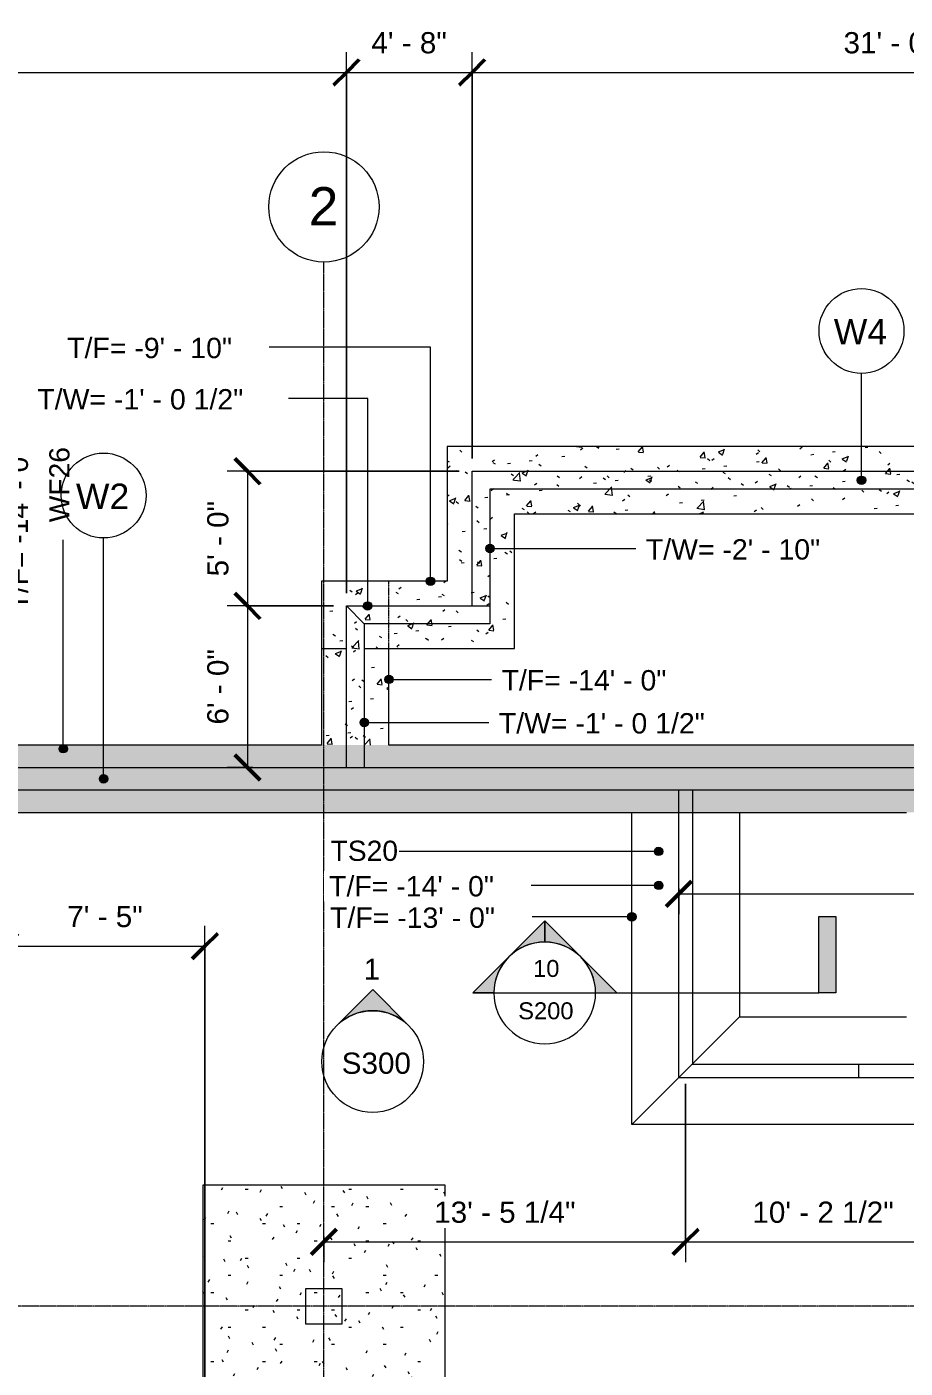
# Model space of a CAD drawing. Header units: inches. Extents: x -4143 to -1685, y 9660 to 12417.
# Drawn here: x -3287 to -2895, y 11820 to 12417 of the extents above; entities that cross this region are included whole.
import ezdxf

# ---------------------------------------------------------------- set-up
doc = ezdxf.new("R2010")
doc.units = ezdxf.units.IN
doc.header["$MEASUREMENT"] = 0
doc.linetypes.add('Línea de rejilla', pattern=[0.875, 0.5, -0.125, 0.125, -0.125])
doc.linetypes.add('Trazo', pattern=[0.25, 0.125, -0.125])
for name, color, linetype, lineweight in [('A-ANNO-DIMS', 211, 'Continuous', 9), ('A-ANNO-DIMS-96', 211, 'Continuous', 9), ('A-WALL', 113, 'Continuous', 9), ('A-WALL-IDEN', 211, 'Continuous', 9), ('G-ANNO-DIMS', 111, 'Continuous', 9), ('G-ANNO-SYMB', 111, 'Continuous', 9), ('S-BEAM', 12, 'Continuous', 9), ('S-BEAM-IDEN', 2, 'Continuous', 9), ('S-COLS', 52, 'Continuous', 9), ('S-COLS-HDLN', 52, 'Trazo', 9), ('S-FNDN', 32, 'Continuous', 9), ('S-FNDN-HDLN', 4, 'Trazo', 9), ('S-FNDN-IDEN', 2, 'Continuous', 9), ('S-GRID', 1, 'Continuous', 9), ('S-GRID-IDEN', 1, 'Continuous', 9)]:
    doc.layers.add(name, color=color, linetype=linetype, lineweight=lineweight)
doc.styles.add('Arial', font='arial.ttf', dxfattribs={"height": 9.448819})
doc.styles.add('Arial_1', font='arial.ttf', dxfattribs={"height": 17.007874})
doc.styles.add('Arial_2', font='arial.ttf', dxfattribs={"height": 9})
doc.styles.add('Arial_3', font='arial.ttf', dxfattribs={"height": 9.070866})
doc.styles.add('Arial_4', font='arial.ttf', dxfattribs={"height": 11.338583})
doc.styles.add('Arial_5', font='arial.ttf', dxfattribs={"height": 7.559055})
doc.dimstyles.new('Diagonal_-_Arial_2_5_rounding', dxfattribs={"dimscale": 12, "dimtxt": 9.640246, "dimasz": 0.944882, "dimexe": 0.755906, "dimexo": 0.472441, "dimgap": 0.472441, "dimtad": 1, "dimrnd": 0.25, "dimzin": 1, "dimdsep": 46, "dimlunit": 4, "dimtxsty": 'Arial', "dimblk1": 'OBLIQUE', "dimblk2": 'OBLIQUE', "dimsah": 1, "dimcen": 0.09, "dimazin": 0, "dimtfac": 1, "dimtdec": 4, "dimtix": 1, "dimtmove": 0, "dimatfit": 3, "dimfxl": 1, "dimtvp": 1, "dimtfill": 1, "dimfrac": 2, "dimtolj": 1, "dimtzin": 0, "dimarcsym": 2})
pattern_1 = [(50, (0, 0), (27.5427, -2.40992), [2.88, -31.68]), (355, (0, 0), (-5.327844, 28.884266), [2.304, -25.344]), (100.451, (2.295, -0.2), (22.215316, 26.47393), [2.448, -26.924]), (46.184, (0, 7.68), (40.981875, -6.35642), [4.32, -47.52]), (96.636, (3.415, 7.15), (35.89075, 37.40619), [3.671, -40.386]), (351.184, (0, 7.68), (35.89097, 37.40622), [3.456, -38.016]), (21, (3.84, 5.76), (22.921036, -15.46073), [2.88, -31.68]), (326, (3.84, 5.76), (9.34353, 27.84574), [2.304, -25.344]), (71.451, (5.75, 4.472), (32.26477, 12.38442), [2.448, -26.924]), (37.5, (0, 0), (0.466855, 12.782707), [1.267, -23.77, 1.267, -24.461, -25.44]), (37.5, (0, 0), (0.466855, 12.782707), [-50.765, 1.267, -24.173]), (7.5, (0, 0), (10.10159, 15.14509), [1.267, -13.402, 1.267, -23.194, -9.696]), (7.5, (0, 0), (10.10159, 15.14509), [-39.13, 1.267, -8.429]), (327.5, (-8.563, 0), (20.499161, -0.86578), [1.267, -8.333, 1.267, -28.685, -39.744]), (327.5, (-8.563, 0), (20.499161, -0.86578), [-39.552, 1.267, -38.477]), (317.5, (-12.403, 0), (22.39478, 3.844288), [1.267, -11.213, 1.267, -18.624, -28.224]), (317.5, (-12.403, 0), (22.39478, 3.844288), [-32.371, 1.267, -26.957])]
pattern_2 = [(0, (3154.324, -11847.189), (30.72, 7.68), [1.267, -21.773, 1.267, -21.773, -122.88]), (0, (3154.324, -11847.189), (30.72, 7.68), [-46.08, 1.267, -44.813, 1.267, -21.773, -53.76]), (0, (3154.324, -11847.189), (30.72, 7.68), [-115.2, 1.267, -14.093, 1.267, -37.133]), (120, (3165.844, -11843.349), (-22.011075, 22.7643004), [1.267, -21.773, 1.267, -21.773, -122.88]), (120, (3165.844, -11843.349), (-22.011075, 22.7643004), [-46.08, 1.267, -44.813, 1.267, -21.773, -53.76]), (120, (3165.844, -11843.349), (-22.011075, 22.7643004), [-115.2, 1.267, -14.093, 1.267, -37.133]), (240, (3169.684, -11827.989), (-8.708925, -30.4443004), [1.267, -21.773, 1.267, -21.773, -122.88]), (240, (3169.684, -11827.989), (-8.708925, -30.4443004), [-46.08, 1.267, -44.813, 1.267, -21.773, -53.76]), (240, (3169.684, -11827.989), (-8.708925, -30.4443004), [-115.2, 1.267, -14.093, 1.267, -37.133])]

# ---------------------------------------------------------------- blocks, each defined once
blk = doc.blocks.new('Concrete-Rectangular-Column - ONE-217852-FOUNDATION PLAN 01')
at = {"layer": 'S-COLS-HDLN', "linetype": 'Continuous'}
h = blk.add_hatch(dxfattribs=at)
h.set_pattern_fill('FP_1', color=256, style=0, pattern_type=2)
h.set_pattern_definition(pattern_2)
h.paths.add_polyline_path([(-8, -8), (8, -8), (8, 8), (-8, 8)], flags=0)
at = {"layer": 'S-COLS'}
for p, q in [((-8, 8), (8, 8)), ((-8, -8), (-8, 8)), ((8, 8), (8, -8)), ((8, -8), (-8, -8))]:
    blk.add_line(p, q, dxfattribs=at)
blk = doc.blocks.new('Zapata-Rectangular - 9_0x9_0x1_8-154492-FOUNDATION PLAN 01')
at = {"layer": 'S-FNDN-HDLN', "linetype": 'Continuous'}
h = blk.add_hatch(dxfattribs=at)
h.set_pattern_fill('FP_1', color=256, style=0, pattern_type=2)
h.set_pattern_definition(pattern_2)
h.paths.add_polyline_path([(8, -54), (54, -54), (54, 54), (-54, 54), (-54, -54), (-8, -54)], flags=0)
h.paths.add_polyline_path([(8, -8), (-8, -8), (-8, 8), (8, 8)], flags=0)
at = {"layer": 'S-FNDN', "color": 253}
for p, q in [((54, 54), (-54, 54)), ((-54, 54), (-54, -54)), ((54, -54), (54, 54)), ((-54, -54), (54, -54))]:
    blk.add_line(p, q, dxfattribs=at)
blk = doc.blocks.new('Grid - Extremo inicial de rejilla - Círculo-11506-FOUNDATION PLAN 01')
at = {"layer": 'S-GRID-IDEN'}
blk.add_circle((0, 0), 0.2559, dxfattribs=at)
blk = doc.blocks.new('Wall Type - Familia4-287244-FOUNDATION PLAN 01')
at = {"layer": 'A-WALL-IDEN'}
blk.add_circle((0, 0), 0.1969, dxfattribs=at)
blk = doc.blocks.new('DIMBLOCK37-FOUNDATION PLAN 01')
at = {"layer": 'A-ANNO-DIMS-96', "lineweight": 50}
for p, q in [((-2996.14, 12030.98), (-2990.47, 12036.65)), ((-2640.32, 12030.98), (-2634.65, 12036.65)), ((-2996.14, 12030.98), (-3001.81, 12025.31)), ((-2640.32, 12030.98), (-2645.99, 12025.31))]:
    blk.add_line(p, q, dxfattribs=at)
at = {"layer": 'A-ANNO-DIMS-96'}
for p, q in [((-2996.14, 12033.33), (-2996.14, 12021.91)), ((-2996.14, 12030.98), (-2996.14, 12033.33)), ((-2996.14, 12030.98), (-2640.32, 12030.98)), ((-2640.32, 12033.33), (-2640.32, 12021.91)), ((-2640.32, 12030.98), (-2640.32, 12033.33))]:
    blk.add_line(p, q, dxfattribs=at)
at = {"layer": 'A-ANNO-DIMS-96', "color": 0, "insert": (-2849.67, 12048.92), "char_height": 9.4488, "width": 75.4609, "attachment_point": 1, "line_spacing_factor": 0.941778, "style": 'Arial', "bg_fill": 3, "box_fill_scale": 1.25, "bg_fill_color": 256, "bg_fill_true_color": 13158600, "bg_fill_transparency": 0}
blk.add_mtext('29\' - 7 3/4"', dxfattribs=at)
blk = doc.blocks.new('_Oblique')
at = {"color": 0, "linetype": 'ByBlock', "lineweight": -2}
blk.add_line((-0.5, -0.5), (0.5, 0.5), dxfattribs=at)
blk = doc.blocks.new('Drafting View - Extremo final de sección - Rellenado-14997-FOUNDATION PLAN 01')
at = {"layer": 'G-ANNO-SYMB'}
blk.add_hatch(color=256, dxfattribs=at).paths.add_polyline_path([(0, 0.3543), (0, 0), (-0.0787, 0), (-0.0787, 0.3543)], flags=0)
for p, q in [((0, 0.3543), (-0.0787, 0.3543)), ((-0.0787, 0.3543), (-0.0787, 0)), ((0, 0), (0, 0.3543)), ((-0.0787, 0), (0, 0))]:
    blk.add_line(p, q, dxfattribs=at)
blk = doc.blocks.new('Drafting View - Extremo inicial de sección - Rellenado-1561-FOUNDATION PLAN 01')
at = {"layer": 'G-ANNO-SYMB'}
h = blk.add_hatch(color=256, dxfattribs=at)
edge = h.paths.add_edge_path(flags=0)
edge.add_line((-0.2362, 0.3341), (-0.2362, 0.2362))
edge.add_arc((-0.2362, 0), 0.2362, 90, 135)
edge.add_line((-0.4033, 0.167), (-0.2362, 0.3341))
h = blk.add_hatch(color=256, dxfattribs=at)
edge = h.paths.add_edge_path(flags=0)
edge.add_line((-0.2362, 0.3341), (-0.0692, 0.167))
edge.add_arc((-0.2362, 0), 0.2362, 45, 90)
edge.add_line((-0.2362, 0.2362), (-0.2362, 0.3341))
h = blk.add_hatch(color=256, dxfattribs=at)
edge = h.paths.add_edge_path(flags=0)
edge.add_line((-0.5703, 0), (-0.4033, 0.167))
edge.add_arc((-0.2362, 0), 0.2362, 135, 180)
edge.add_line((-0.4724, 0), (-0.5703, 0))
h = blk.add_hatch(color=256, dxfattribs=at)
edge = h.paths.add_edge_path(flags=0)
edge.add_line((0.0978, 0), (0, 0))
edge.add_arc((-0.2362, 0), 0.2362, 360, 405)
edge.add_line((-0.0692, 0.167), (0.0978, 0))
for p, q in [((-0.2362, 0.3341), (-0.5703, 0)), ((-0.2362, 0.3341), (-0.4033, 0.167)), ((-0.2362, 0.3341), (0.0978, 0)), ((-0.2362, 0.2362), (-0.2362, 0.3341)), ((-0.2362, 0.3341), (-0.2362, 0.2362)), ((-0.0692, 0.167), (-0.2362, 0.3341)), ((-0.4033, 0.167), (-0.5703, 0)), ((0.0978, 0), (-0.0692, 0.167)), ((-0.5703, 0), (-0.4724, 0)), ((0, 0), (0.0978, 0)), ((-0.4724, 0), (-0.5703, 0)), ((0, 0), (0.0978, 0))]:
    blk.add_line(p, q, dxfattribs=at)
for start, end in [(360, 180), (90, 135), (45, 90), (135, 180), (360, 45), (180, 360)]:
    blk.add_arc((-0.2362, 0), 0.2362, start, end, dxfattribs=at)
blk = doc.blocks.new('Elevation - Flecha rellenada-81643-FOUNDATION PLAN 01')
at = {"layer": 'G-ANNO-SYMB'}
blk.add_circle((0, 0), 0.2362, dxfattribs=at)
blk = doc.blocks.new('Elevation - Flecha rellenada-81372-FOUNDATION PLAN 01')
at = {"layer": 'G-ANNO-SYMB'}
h = blk.add_hatch(color=256, dxfattribs=at)
edge = h.paths.add_edge_path(flags=0)
edge.add_line((-0.167, 0.167), (0, 0.334))
edge.add_line((0, 0.334), (0.167, 0.167))
edge.add_arc((0, 0), 0.2362, 45, 135)
for p, q in [((0, 0.334), (-0.167, 0.167)), ((0, 0.334), (-0.167, 0.167)), ((0.167, 0.167), (0, 0.334)), ((0.167, 0.167), (0, 0.334))]:
    blk.add_line(p, q, dxfattribs=at)
blk.add_arc((0, 0), 0.2362, 45, 135, dxfattribs=at)
blk.add_arc((0, 0), 0.2362, 45, 135, dxfattribs=at)
blk = doc.blocks.new('DIMBLOCK47-FOUNDATION PLAN 01')
at = {"layer": 'A-ANNO-DIMS-96'}
for p, q in [((-3296.32, 11786.66), (-3296.32, 12016.71)), ((-3207.32, 11788.66), (-3207.32, 12016.71)), ((-3296.32, 12007.64), (-3207.32, 12007.64)), ((-3296.32, 12007.64), (-3296.32, 11786.66)), ((-3207.32, 12007.64), (-3207.32, 11788.66))]:
    blk.add_line(p, q, dxfattribs=at)
at = {"layer": 'A-ANNO-DIMS-96', "lineweight": 50}
for p, q in [((-3296.32, 12007.64), (-3290.65, 12013.31)), ((-3207.32, 12007.64), (-3201.65, 12013.31)), ((-3296.32, 12007.64), (-3301.99, 12001.97)), ((-3207.32, 12007.64), (-3212.99, 12001.97))]:
    blk.add_line(p, q, dxfattribs=at)
at = {"layer": 'A-ANNO-DIMS-96', "color": 0, "insert": (-3268.66, 12025.57), "char_height": 9.449, "width": 40.4, "attachment_point": 1, "line_spacing_factor": 0.941778, "style": 'Arial', "bg_fill": 3, "box_fill_scale": 1.25, "bg_fill_color": 256, "bg_fill_true_color": 13158600, "bg_fill_transparency": 0}
blk.add_mtext('7\' - 5"', dxfattribs=at)
blk = doc.blocks.new('DIMBLOCK50-FOUNDATION PLAN 01')
at = {"layer": 'A-ANNO-DIMS-96'}
for p, q in [((-3829.32, 12092.86), (-3829.32, 12405.96)), ((-3144.32, 12164.86), (-3144.32, 12405.96)), ((-3829.32, 12396.89), (-3144.32, 12396.89)), ((-3829.32, 12396.89), (-3829.32, 12092.86)), ((-3144.32, 12396.89), (-3144.32, 12164.86))]:
    blk.add_line(p, q, dxfattribs=at)
at = {"layer": 'A-ANNO-DIMS-96', "lineweight": 50}
for p, q in [((-3829.32, 12396.89), (-3823.65, 12402.56)), ((-3144.32, 12396.89), (-3138.65, 12402.56)), ((-3829.32, 12396.89), (-3834.99, 12391.22)), ((-3144.32, 12396.89), (-3149.99, 12391.22))]:
    blk.add_line(p, q, dxfattribs=at)
at = {"layer": 'A-ANNO-DIMS-96', "color": 0, "insert": (-3507.29, 12414.83), "char_height": 9.449, "width": 49.1208, "attachment_point": 1, "line_spacing_factor": 0.941778, "style": 'Arial', "bg_fill": 3, "box_fill_scale": 1.25, "bg_fill_color": 256, "bg_fill_true_color": 13158600, "bg_fill_transparency": 0}
blk.add_mtext('57\' - 1"', dxfattribs=at)
blk = doc.blocks.new('DIMBLOCK51-FOUNDATION PLAN 01')
at = {"layer": 'A-ANNO-DIMS-96'}
for p, q in [((-3144.32, 12164.86), (-3144.32, 12405.96)), ((-3088.32, 12224.86), (-3088.32, 12405.96)), ((-3144.32, 12396.89), (-3088.32, 12396.89)), ((-3144.32, 12396.89), (-3144.32, 12164.86)), ((-3088.32, 12396.89), (-3088.32, 12224.86))]:
    blk.add_line(p, q, dxfattribs=at)
at = {"layer": 'A-ANNO-DIMS-96', "lineweight": 50}
for p, q in [((-3144.32, 12396.89), (-3138.65, 12402.56)), ((-3088.32, 12396.89), (-3082.65, 12402.56)), ((-3144.32, 12396.89), (-3149.99, 12391.22)), ((-3088.32, 12396.89), (-3093.99, 12391.22))]:
    blk.add_line(p, q, dxfattribs=at)
at = {"layer": 'A-ANNO-DIMS-96', "color": 0, "insert": (-3133.16, 12414.83), "char_height": 9.449, "width": 40.4, "attachment_point": 1, "line_spacing_factor": 0.941778, "style": 'Arial', "bg_fill": 3, "box_fill_scale": 1.25, "bg_fill_color": 256, "bg_fill_true_color": 13158600, "bg_fill_transparency": 0}
blk.add_mtext('4\' - 8"', dxfattribs=at)
blk = doc.blocks.new('DIMBLOCK52-FOUNDATION PLAN 01')
at = {"layer": 'A-ANNO-DIMS-96'}
for p, q in [((-3088.32, 12224.86), (-3088.32, 12405.96)), ((-2716.32, 12224.86), (-2716.32, 12405.96)), ((-3088.32, 12396.89), (-2716.32, 12396.89)), ((-3088.32, 12396.89), (-3088.32, 12224.86)), ((-2716.32, 12396.89), (-2716.32, 12224.86))]:
    blk.add_line(p, q, dxfattribs=at)
at = {"layer": 'A-ANNO-DIMS-96', "lineweight": 50}
for p, q in [((-3088.32, 12396.89), (-3082.65, 12402.56)), ((-2716.32, 12396.89), (-2710.65, 12402.56)), ((-3088.32, 12396.89), (-3093.99, 12391.22)), ((-2716.32, 12396.89), (-2721.99, 12391.22))]:
    blk.add_line(p, q, dxfattribs=at)
at = {"layer": 'A-ANNO-DIMS-96', "color": 0, "insert": (-2922.79, 12414.83), "char_height": 9.449, "width": 49.1208, "attachment_point": 1, "line_spacing_factor": 0.941778, "style": 'Arial', "bg_fill": 3, "box_fill_scale": 1.25, "bg_fill_color": 256, "bg_fill_true_color": 13158600, "bg_fill_transparency": 0}
blk.add_mtext('31\' - 0"', dxfattribs=at)
blk = doc.blocks.new('DIMBLOCK55-FOUNDATION PLAN 01')
at = {"layer": 'A-ANNO-DIMS-96', "lineweight": 50}
for p, q in [((-3188.38, 12219.19), (-3194.05, 12224.86)), ((-3188.38, 12219.19), (-3182.71, 12213.52)), ((-3188.38, 12159.19), (-3194.05, 12164.86)), ((-3188.38, 12159.19), (-3182.71, 12153.52))]:
    blk.add_line(p, q, dxfattribs=at)
at = {"layer": 'A-ANNO-DIMS-96'}
for p, q in [((-3093.99, 12219.19), (-3197.45, 12219.19)), ((-3188.38, 12219.19), (-3188.38, 12159.19)), ((-3188.38, 12219.19), (-3093.99, 12219.19)), ((-3149.99, 12159.19), (-3197.45, 12159.19)), ((-3188.38, 12159.19), (-3149.99, 12159.19))]:
    blk.add_line(p, q, dxfattribs=at)
at = {"layer": 'A-ANNO-DIMS-96', "color": 0, "insert": (-3206.31, 12172.36), "char_height": 9.449, "width": 40.4, "attachment_point": 1, "rotation": 90, "line_spacing_factor": 0.941778, "style": 'Arial', "bg_fill": 3, "box_fill_scale": 1.25, "bg_fill_color": 256, "bg_fill_true_color": 13158600, "bg_fill_transparency": 0}
blk.add_mtext('5\' - 0"', dxfattribs=at)
blk = doc.blocks.new('DIMBLOCK56-FOUNDATION PLAN 01')
at = {"layer": 'A-ANNO-DIMS-96', "lineweight": 50}
for p, q in [((-3188.38, 12159.19), (-3194.05, 12164.86)), ((-3188.38, 12159.19), (-3182.71, 12153.52)), ((-3188.38, 12087.19), (-3194.05, 12092.86)), ((-3188.38, 12087.19), (-3182.71, 12081.52))]:
    blk.add_line(p, q, dxfattribs=at)
at = {"layer": 'A-ANNO-DIMS-96'}
for p, q in [((-3149.99, 12159.19), (-3197.45, 12159.19)), ((-3188.38, 12159.19), (-3188.38, 12087.19)), ((-3188.38, 12159.19), (-3149.99, 12159.19)), ((-3186.03, 12087.19), (-3197.45, 12087.19)), ((-3188.38, 12087.19), (-3186.03, 12087.19))]:
    blk.add_line(p, q, dxfattribs=at)
at = {"layer": 'A-ANNO-DIMS-96', "color": 0, "insert": (-3206.31, 12106.36), "char_height": 9.449, "width": 40.4, "attachment_point": 1, "rotation": 90, "line_spacing_factor": 0.941778, "style": 'Arial', "bg_fill": 3, "box_fill_scale": 1.25, "bg_fill_color": 256, "bg_fill_true_color": 13158600, "bg_fill_transparency": 0}
blk.add_mtext('6\' - 0"', dxfattribs=at)
blk = doc.blocks.new('DIMBLOCK57-FOUNDATION PLAN 01')
at = {"layer": 'A-ANNO-DIMS-96'}
for p, q in [((-2993.14, 11946.33), (-2993.14, 11866.82)), ((-2993.14, 11875.89), (-2993.14, 11946.33)), ((-3154.32, 11878.24), (-3154.32, 11866.82)), ((-3154.32, 11875.89), (-3154.32, 11878.24)), ((-3154.32, 11875.89), (-2993.14, 11875.89))]:
    blk.add_line(p, q, dxfattribs=at)
at = {"layer": 'A-ANNO-DIMS-96', "lineweight": 50}
for p, q in [((-3154.32, 11875.89), (-3148.65, 11881.56)), ((-2993.14, 11875.89), (-2987.47, 11881.56)), ((-3154.32, 11875.89), (-3159.99, 11870.22)), ((-2993.14, 11875.89), (-2998.81, 11870.22))]:
    blk.add_line(p, q, dxfattribs=at)
at = {"layer": 'A-ANNO-DIMS-96', "color": 0, "insert": (-3105.17, 11893.83), "char_height": 9.4488, "width": 75.4609, "attachment_point": 1, "line_spacing_factor": 0.941778, "style": 'Arial', "bg_fill": 3, "box_fill_scale": 1.25, "bg_fill_color": 256, "bg_fill_true_color": 13158600, "bg_fill_transparency": 0}
blk.add_mtext('13\' - 5 1/4"', dxfattribs=at)
blk = doc.blocks.new('DIMBLOCK58-FOUNDATION PLAN 01')
at = {"layer": 'A-ANNO-DIMS-96'}
for p, q in [((-2993.14, 11946.33), (-2993.14, 11866.82)), ((-2993.14, 11875.89), (-2993.14, 11946.33)), ((-2870.76, 11946.33), (-2870.76, 11866.82)), ((-2870.76, 11875.89), (-2870.76, 11946.33)), ((-2993.14, 11875.89), (-2870.76, 11875.89))]:
    blk.add_line(p, q, dxfattribs=at)
at = {"layer": 'A-ANNO-DIMS-96', "lineweight": 50}
for p, q in [((-2993.14, 11875.89), (-2987.47, 11881.56)), ((-2870.76, 11875.89), (-2865.09, 11881.56)), ((-2993.14, 11875.89), (-2998.81, 11870.22)), ((-2870.76, 11875.89), (-2876.43, 11870.22))]:
    blk.add_line(p, q, dxfattribs=at)
at = {"layer": 'A-ANNO-DIMS-96', "color": 0, "insert": (-2963.39, 11893.83), "char_height": 9.4488, "width": 75.4609, "attachment_point": 1, "line_spacing_factor": 0.941778, "style": 'Arial', "bg_fill": 3, "box_fill_scale": 1.25, "bg_fill_color": 256, "bg_fill_true_color": 13158600, "bg_fill_transparency": 0}
blk.add_mtext('10\' - 2 1/2"', dxfattribs=at)

msp = doc.modelspace()

# ---------------------------------------------------------------- hatches: boundary and pattern name
at = {"layer": 'A-WALL-IDEN'}
h = msp.add_hatch(color=256, dxfattribs=at)
edge = h.paths.add_edge_path(flags=0)
edge.add_arc((-3252.47104, 12082.1894), 1.875, 0, 360)
at = {"layer": 'G-ANNO-DIMS'}
h = msp.add_hatch(color=256, dxfattribs=at)
edge = h.paths.add_edge_path(flags=0)
edge.add_arc((-3125.32374, 12126.45739), 1.875, 0, 360)
h = msp.add_hatch(color=256, dxfattribs=at)
edge = h.paths.add_edge_path(flags=0)
edge.add_arc((-3005.13624, 12034.71153), 1.875, 0, 360)
h = msp.add_hatch(color=256, dxfattribs=at)
edge = h.paths.add_edge_path(flags=0)
edge.add_arc((-3017.13624, 12020.69691), 1.875, 0, 360)
at = {"layer": 'S-BEAM-IDEN'}
h = msp.add_hatch(color=256, dxfattribs=at)
edge = h.paths.add_edge_path(flags=0)
edge.add_arc((-3005.1952, 12049.84268), 1.875, 0, 360)
at = {"layer": 'S-FNDN'}
h = msp.add_hatch(dxfattribs=at)
h.set_pattern_fill('FP_7', color=256, style=0, pattern_type=2)
h.set_pattern_definition(pattern_1)
h.paths.add_polyline_path([(-3069.32374, 12170.1894), (-3069.32374, 12230.1894), (-3099.32374, 12230.1894), (-3099.32374, 12170.1894)], flags=0)
h = msp.add_hatch(dxfattribs=at)
h.set_pattern_fill('FP_7', color=256, style=0, pattern_type=2)
h.set_pattern_definition(pattern_1)
h.paths.add_polyline_path([(-2735.32374, 12200.1894), (-2705.32374, 12200.1894), (-2705.32374, 12230.1894), (-3069.32374, 12230.1894), (-3069.32374, 12200.1894), (-2871.44427, 12200.1894)], flags=0)
h = msp.add_hatch(dxfattribs=at)
h.set_pattern_fill('FP_7', color=256, style=0, pattern_type=2)
h.set_pattern_definition(pattern_1)
h.paths.add_polyline_path([(-3144.32374, 12140.1894), (-3144.32374, 12159.1894), (-3136.32374, 12151.1894), (-3136.32374, 12140.1894), (-3069.32374, 12140.1894), (-3069.32374, 12170.1894), (-3155.32374, 12170.1894), (-3155.32374, 12140.1894)], flags=0)
h = msp.add_hatch(dxfattribs=at)
h.set_pattern_fill('FP_7', color=256, style=0, pattern_type=2)
h.set_pattern_definition(pattern_1)
h.paths.add_polyline_path([(-3125.32374, 12097.1894), (-3125.32374, 12140.1894), (-3136.32374, 12140.1894), (-3136.32374, 12151.1894), (-3144.32374, 12159.1894), (-3144.32374, 12140.1894), (-3155.32374, 12140.1894), (-3155.32374, 12097.1894), (-3136.32374, 12097.1894)], flags=0)
h = msp.add_hatch(dxfattribs=at)
h.set_pattern_fill('FP_7', color=256, style=0, pattern_type=2)
h.set_pattern_definition(pattern_1)
h.paths.add_polyline_path([(-3839.01527, 12067.1894), (-2604.32374, 12067.1894), (-2604.32374, 12076.6894), (-2556.32374, 12076.6894), (-2556.32374, 12067.1894), (-1966.32374, 12067.1894), (-1966.32374, 12077.1894), (-1930.32374, 12077.1894), (-1930.32374, 12097.1894), (-3842.32374, 12097.1894), (-3842.32374, 12079.6853), (-3839.24491, 12078.95154), (-3839.07264, 12078.74568), (-3839.01527, 12078.44484), (-3839.08815, 12078.12964), (-3839.27176, 12077.88452), (-3839.51691, 12077.77517), (-3839.76225, 12077.81004), (-3842.32374, 12078.40232), (-3842.32374, 12067.1894), (-3839.03585, 12067.1894)], flags=0)
at = {"layer": 'S-FNDN-IDEN'}
h = msp.add_hatch(color=256, dxfattribs=at)
edge = h.paths.add_edge_path(flags=0)
edge.add_arc((-3270.43051, 12095.58569), 1.875, 0, 360)

# ---------------------------------------------------------------- linework, layer by layer
at = {"layer": 'A-WALL'}
for p, q in [((-3088.32374, 12159.1894), (-3088.32374, 12219.1894)), ((-3088.32374, 12219.1894), (-2716.32374, 12219.1894)), ((-3080.32374, 12211.1894), (-3080.32374, 12151.1894)), ((-2724.32374, 12211.1894), (-3080.32374, 12211.1894)), ((-3144.32374, 12087.1894), (-3144.32374, 12159.1894)), ((-3144.32374, 12159.1894), (-3080.32374, 12159.1894)), ((-3136.32374, 12151.1894), (-3144.32374, 12159.1894)), ((-3136.32374, 12151.1894), (-3136.32374, 12087.1894)), ((-3080.32374, 12151.1894), (-3136.32374, 12151.1894)), ((-3144.32374, 12087.1894), (-3136.32374, 12087.1894))]:
    msp.add_line(p, q, dxfattribs=at)
at = {"layer": 'A-WALL-IDEN'}
msp.add_line((-3252.47104, 12082.1894), (-3252.47104, 12189.48763), dxfattribs=at)
msp.add_circle((-3252.47104, 12082.1894), 1.875, dxfattribs=at)
at = {"layer": 'G-ANNO-DIMS'}
for p, q in [((-3024.56012, 12184.76746), (-3015.3738, 12184.76746)), ((-3125.32374, 12126.45739), (-3099.2444, 12126.45739)), ((-3099.2444, 12126.45739), (-3079.67354, 12126.45739)), ((-3101.64083, 12107.28594), (-3080.87175, 12107.28594)), ((-3005.13624, 12034.71153), (-3074.48678, 12034.71153)), ((-3017.13624, 12020.69691), (-3074.04338, 12020.69691))]:
    msp.add_line(p, q, dxfattribs=at)
for centre in [(-3125.32374, 12126.45739), (-3005.13624, 12034.71153), (-3017.13624, 12020.69691)]:
    msp.add_circle(centre, 1.875, dxfattribs=at)
at = {"layer": 'G-ANNO-SYMB'}
for p, q in [((-3078.60918, 11986.77578), (-3033.25485, 11986.77578)), ((-3033.25485, 11986.77578), (-2933.7568, 11986.77578))]:
    msp.add_line(p, q, dxfattribs=at)
at = {"layer": 'S-BEAM', "color": 253}
for p, q in [((-3017.13624, 12067.1894), (-2969.13624, 12067.1894)), ((-3017.13624, 11928.1894), (-3017.13624, 12067.1894)), ((-2969.13624, 12067.1894), (-2969.13624, 11976.1894)), ((-3017.13624, 11928.1894), (-2969.13624, 11976.1894)), ((-2969.13624, 11976.1894), (-3017.13624, 11928.1894)), ((-2969.13624, 11976.1894), (-2894.76124, 11976.1894)), ((-2846.76124, 11928.1894), (-3017.13624, 11928.1894))]:
    msp.add_line(p, q, dxfattribs=at)
at = {"layer": 'S-BEAM-IDEN'}
msp.add_line((-3005.1952, 12049.84268), (-3120.84328, 12049.84268), dxfattribs=at)
msp.add_circle((-3005.1952, 12049.84268), 1.875, dxfattribs=at)
at = {"layer": 'S-FNDN', "color": 253}
for p, q in [((-3099.32374, 12230.1894), (-3099.32374, 12170.1894)), ((-2705.32374, 12230.1894), (-3099.32374, 12230.1894)), ((-3069.32374, 12140.1894), (-3069.32374, 12200.1894)), ((-3069.32374, 12200.1894), (-2735.32374, 12200.1894)), ((-3155.32374, 12170.1894), (-3155.32374, 12097.1894)), ((-3099.32374, 12170.1894), (-3155.32374, 12170.1894)), ((-3155.32374, 12140.1894), (-3144.32374, 12140.1894)), ((-3136.32374, 12140.1894), (-3069.32374, 12140.1894)), ((-3125.32374, 12097.1894), (-3125.32374, 12140.1894)), ((-3155.32374, 12097.1894), (-3842.32374, 12097.1894)), ((-2651.32374, 12097.1894), (-3125.32374, 12097.1894)), ((-3806.32374, 12067.1894), (-3017.13624, 12067.1894)), ((-2969.13624, 12067.1894), (-2894.76124, 12067.1894))]:
    msp.add_line(p, q, dxfattribs=at)
at = {"layer": 'S-FNDN'}
for p, q in [((-3829.32374, 12087.1894), (-3144.32569, 12087.1894)), ((-3136.32178, 12087.1894), (-2640.32569, 12087.1894)), ((-2996.13624, 12077.1894), (-3819.32374, 12077.1894)), ((-2996.13624, 11949.0019), (-2996.13624, 12077.1894)), ((-2640.32569, 12077.1894), (-2996.13428, 12077.1894)), ((-2990.13624, 12077.1894), (-2990.13624, 11955.0019)), ((-2990.13624, 11955.0019), (-2873.76124, 11955.0019)), ((-2915.94874, 11949.0019), (-2915.94874, 11955.0019)), ((-2867.76124, 11949.0019), (-2996.13624, 11949.0019))]:
    msp.add_line(p, q, dxfattribs=at)
at = {"layer": 'S-FNDN-HDLN'}
msp.add_line((-3125.32374, 12140.19135), (-3125.32374, 12170.1894), dxfattribs=at)
at = {"layer": 'S-FNDN-IDEN'}
msp.add_line((-3270.43051, 12095.58569), (-3270.43051, 12188.71852), dxfattribs=at)
msp.add_circle((-3270.43051, 12095.58569), 1.875, dxfattribs=at)
at = {"layer": 'S-GRID', "linetype": 'Línea de rejilla'}
for p, q in [((-3154.32374, 9772.6103), (-3154.32374, 12312.41399)), ((-1777.2452, 11847.1894), (-4076.95, 11847.1894))]:
    msp.add_line(p, q, dxfattribs=at)

# ---------------------------------------------------------------- block references
at = {"layer": 'A-WALL-IDEN', "xscale": 95.99999999999994, "yscale": 95.99999999999994, "zscale": 95.99999999999994}
msp.add_blockref('Wall Type - Familia4-287244-FOUNDATION PLAN 01', (-3252.47104, 12208.38526), dxfattribs=at)
at = {"layer": 'G-ANNO-SYMB', "xscale": 95.99999999999994, "yscale": 95.99999999999994, "zscale": 95.99999999999994}
for name in ['Elevation - Flecha rellenada-81372-FOUNDATION PLAN 01', 'Elevation - Flecha rellenada-81643-FOUNDATION PLAN 01']:
    msp.add_blockref(name, (-3132.5861, 11956.21883), dxfattribs=at)
at = {"layer": 'S-COLS', "linetype": 'Trazo'}
msp.add_blockref('Concrete-Rectangular-Column - ONE-217852-FOUNDATION PLAN 01', (-3154.32374, 11847.1894), dxfattribs=at)
at = {"layer": 'S-FNDN', "linetype": 'Trazo'}
msp.add_blockref('Zapata-Rectangular - 9_0x9_0x1_8-154492-FOUNDATION PLAN 01', (-3154.32374, 11847.1894), dxfattribs=at)
at = {"layer": 'S-GRID-IDEN', "xscale": 95.99999999999994, "yscale": 95.99999999999994, "zscale": 95.99999999999994}
msp.add_blockref('Grid - Extremo inicial de rejilla - Círculo-11506-FOUNDATION PLAN 01', (-3154.32374, 12336.98092), dxfattribs=at)

# ---------------------------------------------------------------- texts
at = {"layer": 'A-WALL-IDEN', "insert": (-3264.80044, 12213.69879), "char_height": 11.338583, "width": 30.3, "attachment_point": 1, "style": 'Arial_4'}
msp.add_mtext('W2', dxfattribs=at)
at = {"layer": 'G-ANNO-SYMB', "attachment_point": 1}
for s, insert, char_height, width, style in [('1', (-3136.57874, 12002.09303), 9.44882, 8.787, 'Arial'), ('10', (-3061.11971, 12001.47503), 7.559055, 14.544, 'Arial_5'), ('S200', (-3067.75278, 11982.61903), 7.559055, 30.603, 'Arial_5'), ('S300', (-3146.37121, 11960.21626), 9.448819, 36.966, 'Arial')]:
    msp.add_mtext(s, dxfattribs=dict(at, insert=insert, char_height=char_height, width=width, style=style))
at = {"layer": 'S-BEAM-IDEN', "insert": (-3151.34407, 12054.61946), "char_height": 9, "width": 36.663, "attachment_point": 1, "style": 'Arial_2'}
msp.add_mtext('TS20', dxfattribs=at)
at = {"layer": 'S-FNDN-IDEN', "char_height": 9, "attachment_point": 1, "rotation": 90, "style": 'Arial_2'}
for s, insert, width in [('T/F= -14\' - 0"', (-3295.1598, 12157.23469), 89.082), ('WF26', (-3276.67216, 12196.46618), 41.511)]:
    msp.add_mtext(s, dxfattribs=dict(at, insert=insert, width=width))
at = {"layer": 'S-GRID-IDEN', "insert": (-3161.07481, 12345.77083), "char_height": 17.00787, "width": 16.059, "attachment_point": 1, "style": 'Arial_1'}
msp.add_mtext('2', dxfattribs=at)

# ---------------------------------------------------------------- next in the draw order: texts
at = {"layer": 'G-ANNO-DIMS', "char_height": 9.0708661, "attachment_point": 1, "line_spacing_factor": 0.941778, "style": 'Arial_3', "bg_fill": 3, "box_fill_scale": 1.25, "bg_fill_color": 256, "bg_fill_true_color": 13158600, "bg_fill_transparency": 0}
for s, insert, width in [('T/W= -2\' - 10"', (-3010.8738, 12188.92736), 92.6190231), ('T/F= -14\' - 0"', (-3075.17354, 12130.61729), 87.6215938), ('T/W= -1\' - 0 1/2"', (-3076.37175, 12111.44583), 109.4992288), ('T/F= -13\' - 0"', (-3151.56138, 12024.8568), 87.6215938)]:
    msp.add_mtext(s, dxfattribs=dict(at, insert=insert, width=width))

# ---------------------------------------------------------------- next in the draw order: dimensions: what is measured, and where the dimension line sits
at = {"layer": 'A-ANNO-DIMS'}
for base, p1, p2, override, picture, middle in [((-3144.32374, 12396.88997), (-3829.32374, 12087.1894), (-3144.32374, 12159.1894), {"dimpost": '<>', "dimfxl": 688.773548}, 'DIMBLOCK50-FOUNDATION PLAN 01', (-3486.82374, 12407.38357)), ((-2640.32374, 12030.97968), (-2996.13624, 12038.99727), (-2640.32374, 12038.99727), {"dimpost": '<>', "dimfxl": 355.8125}, 'DIMBLOCK37-FOUNDATION PLAN 01', (-2818.22999, 12041.53774)), ((-3207.32374, 12007.63729), (-3296.32374, 11780.9894), (-3207.32374, 11782.9894), {"dimpost": '<>', "dimfxl": 89.022469}, 'DIMBLOCK47-FOUNDATION PLAN 01', (-3251.82374, 12018.11156)), ((-2993.13624, 11875.89251), (-3154.32374, 11883.9101), (-2993.13624, 11952.0019), {"dimpost": '<>', "dimfxl": 174.979723}, 'DIMBLOCK57-FOUNDATION PLAN 01', (-3073.72999, 11886.45056))]:
    dim = msp.add_linear_dim(base=base, p1=p1, p2=p2, dimstyle='Diagonal_-_Arial_2_5_rounding', override=override, dxfattribs=at)
    dim.commit()
    dim.dimension.update_dxf_attribs({"geometry": picture, "text_midpoint": middle})

# ---------------------------------------------------------------- next in the draw order: hatches: boundary and pattern name
at = {"layer": 'G-ANNO-DIMS'}
h = msp.add_hatch(color=256, dxfattribs=at)
edge = h.paths.add_edge_path(flags=0)
edge.add_arc((-3136.32374, 12107.28594), 1.875, 0, 360)

# ---------------------------------------------------------------- next in the draw order: linework, layer by layer
msp.add_line((-3136.32374, 12107.28594), (-3101.64083, 12107.28594), dxfattribs=at)
msp.add_circle((-3136.32374, 12107.28594), 1.875, dxfattribs=at)

# ---------------------------------------------------------------- next in the draw order: block references
at = {"layer": 'G-ANNO-SYMB', "xscale": 95.99999999999994, "yscale": 95.99999999999994, "zscale": 95.99999999999994}
msp.add_blockref('Drafting View - Extremo inicial de sección - Rellenado-1561-FOUNDATION PLAN 01', (-3033.25485, 11986.77578), dxfattribs=at)
at = {"layer": 'G-ANNO-SYMB', "extrusion": (0, 0, -1), "xscale": 95.99999999999994, "yscale": 95.99999999999994, "zscale": 95.99999999999994}
msp.add_blockref('Drafting View - Extremo final de sección - Rellenado-14997-FOUNDATION PLAN 01', (2933.7568, 11986.77578), dxfattribs=at)

# ---------------------------------------------------------------- next in the draw order: texts
at = {"layer": 'G-ANNO-DIMS', "insert": (-3152.00477, 12038.87142), "char_height": 9.0708661, "width": 87.6215938, "attachment_point": 1, "line_spacing_factor": 0.941778, "style": 'Arial_3', "bg_fill": 3, "box_fill_scale": 1.25, "bg_fill_color": 256, "bg_fill_true_color": 13158600, "bg_fill_transparency": 0}
msp.add_mtext('T/F= -14\' - 0"', dxfattribs=at)

# ---------------------------------------------------------------- next in the draw order: dimensions: what is measured, and where the dimension line sits
at = {"layer": 'A-ANNO-DIMS'}
for base, p1, p2, override, picture, middle in [((-3088.32374, 12396.88997), (-3144.32374, 12159.1894), (-3088.32374, 12219.1894), {"dimpost": '<>', "dimfxl": 82.073138}, 'DIMBLOCK51-FOUNDATION PLAN 01', (-3116.32374, 12407.38357)), ((-2870.7612366797, 11875.8925075877), (-2993.1362366797, 11952.0018961105), (-2870.7612366797, 11952.0018961105), {"dimpost": '<>', "dimfxl": 122.375}, 'DIMBLOCK58-FOUNDATION PLAN 01', (-2931.9487366797, 11886.4473410587))]:
    dim = msp.add_linear_dim(base=base, p1=p1, p2=p2, dimstyle='Diagonal_-_Arial_2_5_rounding', override=override, dxfattribs=at)
    dim.commit()
    dim.dimension.update_dxf_attribs({"geometry": picture, "text_midpoint": middle})

# ---------------------------------------------------------------- next in the draw order: hatches: boundary and pattern name
at = {"layer": 'G-ANNO-DIMS'}
h = msp.add_hatch(color=256, dxfattribs=at)
edge = h.paths.add_edge_path(flags=0)
edge.add_arc((-3080.32374, 12184.76746), 1.875, 0, 360)

# ---------------------------------------------------------------- next in the draw order: linework, layer by layer
for p, q in [((-3106.82753, 12274.49878), (-3191.17895, 12274.49878)), ((-3134.80846, 12251.63123), (-3186.25186, 12251.63123)), ((-3080.32374, 12184.76746), (-3024.56012, 12184.76746))]:
    msp.add_line(p, q, dxfattribs=at)
msp.add_circle((-3080.32374, 12184.76746), 1.875, dxfattribs=at)

# ---------------------------------------------------------------- next in the draw order: dimensions: what is measured, and where the dimension line sits
at = {"layer": 'A-ANNO-DIMS'}
dim = msp.add_linear_dim(base=(-2716.32374, 12396.88997), p1=(-3088.32374, 12219.1894), p2=(-2716.32374, 12219.1894), dimstyle='Diagonal_-_Arial_2_5_rounding', override={"dimpost": '<>', "dimfxl": 372}, dxfattribs=at)
dim.commit()
dim.dimension.update_dxf_attribs({"geometry": 'DIMBLOCK52-FOUNDATION PLAN 01', "text_midpoint": (-2902.32374, 12407.3868)})

# ---------------------------------------------------------------- next in the draw order: hatches: boundary and pattern name
at = {"layer": 'A-WALL-IDEN'}
h = msp.add_hatch(color=256, dxfattribs=at)
edge = h.paths.add_edge_path(flags=0)
edge.add_arc((-2914.7974, 12215.1894), 1.875, 0, 360)

# ---------------------------------------------------------------- next in the draw order: linework, layer by layer
msp.add_line((-2914.7974, 12215.1894), (-2914.7974, 12262.81955), dxfattribs=at)
msp.add_circle((-2914.7974, 12215.1894), 1.875, dxfattribs=at)

# ---------------------------------------------------------------- next in the draw order: block references
at = {"layer": 'A-WALL-IDEN', "xscale": 95.99999999999994, "yscale": 95.99999999999994, "zscale": 95.99999999999994}
msp.add_blockref('Wall Type - Familia4-287244-FOUNDATION PLAN 01', (-2914.7974, 12281.71718), dxfattribs=at)

# ---------------------------------------------------------------- next in the draw order: texts
at = {"layer": 'A-WALL-IDEN', "insert": (-2927.1268, 12287.03071), "char_height": 11.338583, "width": 30.3, "attachment_point": 1, "style": 'Arial_4'}
msp.add_mtext('W4', dxfattribs=at)
at = {"layer": 'G-ANNO-DIMS', "char_height": 9.0708661, "attachment_point": 1, "line_spacing_factor": 0.941778, "style": 'Arial_3', "bg_fill": 3, "box_fill_scale": 1.25, "bg_fill_color": 256, "bg_fill_true_color": 13158600, "bg_fill_transparency": 0}
for s, insert, width in [('T/F= -9\' - 10"', (-3268.69694, 12278.65867), 87.6215938), ('T/W= -1\' - 0 1/2"', (-3282.00122, 12255.79113), 109.4992288)]:
    msp.add_mtext(s, dxfattribs=dict(at, insert=insert, width=width))

# ---------------------------------------------------------------- next in the draw order: dimensions: what is measured, and where the dimension line sits
at = {"layer": 'A-ANNO-DIMS'}
dim = msp.add_linear_dim(base=(-3188.37585, 12159.1894), p1=(-3088.32374, 12219.1894), p2=(-3144.32374, 12159.1894), angle=90, dimstyle='Diagonal_-_Arial_2_5_rounding', override={"dimpost": '<>', "dimfxl": 82.073138}, dxfattribs=at)
dim.commit()
dim.dimension.update_dxf_attribs({"geometry": 'DIMBLOCK55-FOUNDATION PLAN 01', "text_midpoint": (-3198.86945, 12189.1894)})

# ---------------------------------------------------------------- next in the draw order: hatches: boundary and pattern name
at = {"layer": 'G-ANNO-DIMS'}
h = msp.add_hatch(color=256, dxfattribs=at)
edge = h.paths.add_edge_path(flags=0)
edge.add_arc((-3106.82753, 12170.1894), 1.875, 0, 360)
h = msp.add_hatch(color=256, dxfattribs=at)
edge = h.paths.add_edge_path(flags=0)
edge.add_arc((-3134.80846, 12159.1894), 1.875, 0, 360)

# ---------------------------------------------------------------- next in the draw order: linework, layer by layer
for p, q in [((-3106.82753, 12170.1894), (-3106.82753, 12274.49878)), ((-3134.80846, 12159.1894), (-3134.80846, 12251.63123))]:
    msp.add_line(p, q, dxfattribs=at)
for centre in [(-3106.82753, 12170.1894), (-3134.80846, 12159.1894)]:
    msp.add_circle(centre, 1.875, dxfattribs=at)

# ---------------------------------------------------------------- next in the draw order: dimensions: what is measured, and where the dimension line sits
at = {"layer": 'A-ANNO-DIMS'}
dim = msp.add_linear_dim(base=(-3188.37585, 12087.1894), p1=(-3144.32374, 12159.1894), p2=(-3180.35826, 12087.1894), angle=90, dimstyle='Diagonal_-_Arial_2_5_rounding', override={"dimpost": '<>', "dimfxl": 80.513892}, dxfattribs=at)
dim.commit()
dim.dimension.update_dxf_attribs({"geometry": 'DIMBLOCK56-FOUNDATION PLAN 01', "text_midpoint": (-3198.86945, 12123.1894)})

doc.saveas('drawing.dxf')
